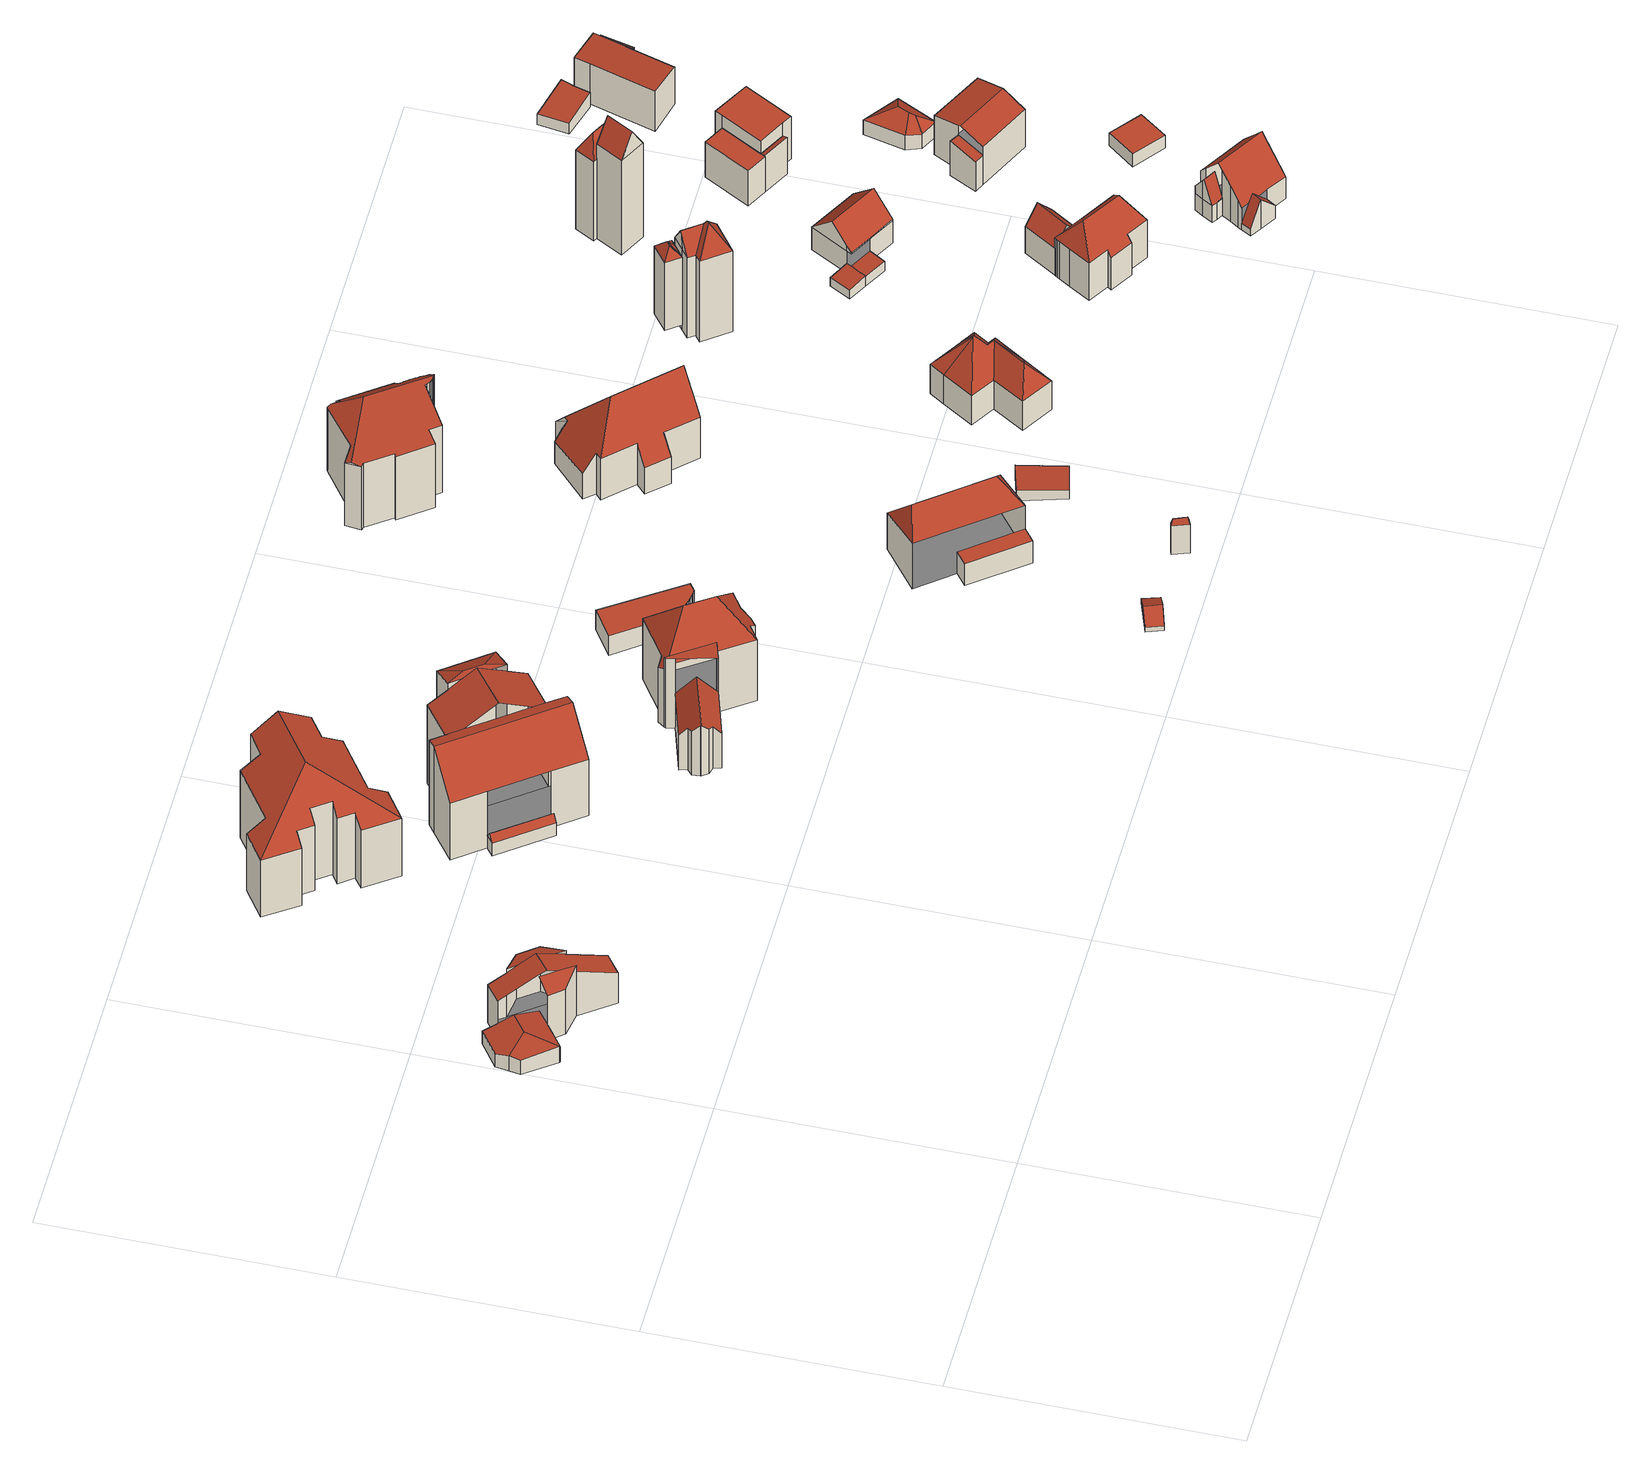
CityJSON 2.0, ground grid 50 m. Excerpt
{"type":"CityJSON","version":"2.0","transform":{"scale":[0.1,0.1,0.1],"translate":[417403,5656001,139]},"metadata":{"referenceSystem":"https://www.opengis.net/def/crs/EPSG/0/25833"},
"CityObjects":{
"building1":{"type":"Building","attributes":{"Gemeindeschluessel":14612000,"Geometrietyp2DReferenz":"3000","function":"31001_9998","roofType":"9999"},"children":["building1-1","building1-2","building1-3","building1-4"]},
"building1-1":{"type":"BuildingPart","attributes":{"Dachtyp_tdc":"tdcFreeFormRoof","Dachneigung":14.79,"QualitaetDacherkennung":27,"Geometrietyp2DReferenz":"3000","measuredHeight":4.47,"roofType":"5000"},"parents":["building1"],"geometry":[{"type":"MultiSurface","lod":"2","boundaries":[[[0,1,2,3]],[[1,4,5,2]],[[4,6,7,5]],[[6,8,9,7]],[[8,10,11,9]],[[10,12,13,11]],[[12,14,15,13]],[[8,6,4,16]],[[4,1,0,17,18,16]],[[18,14,12,10,8,16]],[[15,19,20,3,2,5,7,9,11,13]]],"semantics":{"surfaces":[{"type":"WallSurface"},{"type":"RoofSurface"},{"type":"GroundSurface"}],"values":[0,0,0,0,0,0,0,1,1,1,2]}}]},
"building1-2":{"type":"BuildingPart","attributes":{"Dachtyp_tdc":"tdcGableRoof","Dachneigung":24.78,"QualitaetDacherkennung":36,"Geometrietyp2DReferenz":"3000","measuredHeight":12.74,"roofType":"3100"},"parents":["building1"],"geometry":[{"type":"MultiSurface","lod":"2","boundaries":[[[21,22,23,24]],[[25,26,27,15,14]],[[26,28,29,27]],[[30,31,32,33]],[[31,21,24,32]],[[34,35,28,26,25,36,37]],[[37,38,39,22,21,31,30,40,34]],[[24,23,41,42,20,19,15,27,29,43,33,32]]],"semantics":{"surfaces":[{"type":"WallSurface"},{"type":"RoofSurface"},{"type":"GroundSurface"}],"values":[0,0,0,0,0,1,1,2]}}]},
"building1-3":{"type":"BuildingPart","attributes":{"Dachtyp_tdc":"tdcPolyFlatRoof","Dachneigung":20.84,"QualitaetDacherkennung":56,"Geometrietyp2DReferenz":"3000","measuredHeight":11.75,"roofType":"2100"},"parents":["building1"],"geometry":[{"type":"MultiSurface","lod":"2","boundaries":[[[44,45,46,23,22]],[[45,47,0,3,46]],[[45,44,48,38,49,50,47]],[[3,20,42,41,23,46]]],"semantics":{"surfaces":[{"type":"WallSurface"},{"type":"RoofSurface"},{"type":"GroundSurface"}],"values":[0,0,1,2]}}]},
"building1-4":{"type":"BuildingPart","attributes":{"Dachtyp_tdc":"tdcPolyFlatRoof","Dachneigung":16.45,"QualitaetDacherkennung":50,"Geometrietyp2DReferenz":"3000","measuredHeight":11.33,"roofType":"2100"},"parents":["building1"],"geometry":[{"type":"MultiSurface","lod":"2","boundaries":[[[51,29,28]],[[51,52,53,29]],[[52,54,55,53]],[[54,56,30,33,55]],[[56,54,52,51,35,57,40]],[[29,53,55,33,43]]],"semantics":{"surfaces":[{"type":"WallSurface"},{"type":"RoofSurface"},{"type":"GroundSurface"}],"values":[0,0,0,0,1,2]}}]},
"building2":{"type":"Building","attributes":{"Dachtyp_tdc":"tdcFreeFormRoof","Gemeindeschluessel":14612000,"Dachneigung":33.68,"QualitaetDacherkennung":30,"Geometrietyp2DReferenz":"3000","measuredHeight":21.95,"function":"31001_9998","roofType":"5000"},"geometry":[{"type":"Solid","lod":"2","boundaries":[[[[58,59,60,61]],[[59,62,63,60]],[[62,64,65,63]],[[64,66,67,65]],[[66,68,69,67]],[[68,70,71,69]],[[70,72,73,71]],[[72,74,75,73]],[[74,76,77,75]],[[76,78,79,77]],[[78,80,81,79]],[[80,82,83,81]],[[82,84,85,83]],[[84,86,87,85]],[[86,88,89,87]],[[88,90,91,89]],[[90,92,93,91]],[[92,94,95,93]],[[94,96,97,95]],[[96,58,61,97]],[[58,96,94,92,90,88,86,84,82,80,98]],[[80,78,76,74,72,70,99,98]],[[99,68,66,64,62,59,58,98]],[[70,68,99]],[[61,60,63,65,67,69,71,73,75,77,79,81,83,85,87,89,91,93,95,97]]]],"semantics":{"surfaces":[{"type":"WallSurface"},{"type":"RoofSurface"},{"type":"GroundSurface"}],"values":[[0,0,0,0,0,0,0,0,0,0,0,0,0,0,0,0,0,0,0,0,1,1,1,0,2]]}}]},
"building3":{"type":"Building","attributes":{"Gemeindeschluessel":14612000,"Geometrietyp2DReferenz":"3000","function":"31001_9998","roofType":"9999"},"children":["building3-1","building3-2","building3-3","building3-4"]},
"building3-1":{"type":"BuildingPart","attributes":{"Dachtyp_tdc":"tdcFreeFormRoof","Dachneigung":56.83,"QualitaetDacherkennung":25,"Geometrietyp2DReferenz":"3000","measuredHeight":4.31,"roofType":"5000"},"parents":["building3"],"geometry":[{"type":"MultiSurface","lod":"2","boundaries":[[[100,101,102,103]],[[101,104,105,102]],[[104,106,107,105]],[[108,104,101,109]],[[109,100,106,108]],[[104,108,106]],[[100,109,101]],[[102,105,107,103]]],"semantics":{"surfaces":[{"type":"WallSurface"},{"type":"RoofSurface"},{"type":"GroundSurface"}],"values":[0,0,0,1,1,0,0,2]}}]},
"building3-2":{"type":"BuildingPart","attributes":{"Dachtyp_tdc":"tdcGableRoof","Dachneigung":47.39,"QualitaetDacherkennung":9,"Geometrietyp2DReferenz":"3000","measuredHeight":20.27,"roofType":"3100"},"parents":["building3"],"geometry":[{"type":"MultiSurface","lod":"2","boundaries":[[[110,111,112,113]],[[111,114,112]],[[115,116,117,118,119,120]],[[120,121,122,123,124,125,111,110,115]],[[126,127,128,129,130,103,107,131,132,113,112]],[[122,127,133]],[[122,121,128,127]],[[121,120,129,128]],[[120,119,130,129]],[[119,118,103,130]],[[118,100,103]],[[117,107,106]],[[117,116,131,107]],[[116,115,132,131]],[[115,110,113,132]]],"semantics":{"surfaces":[{"type":"WallSurface"},{"type":"RoofSurface"},{"type":"GroundSurface"}],"values":[0,0,1,1,2,0,0,0,0,0,0,0,0,0,0]}}]},
"building3-3":{"type":"BuildingPart","attributes":{"Dachtyp_tdc":"tdcGableRoof","Dachneigung":29.94,"QualitaetDacherkennung":57,"Geometrietyp2DReferenz":"3000","measuredHeight":23.39,"roofType":"3100"},"parents":["building3"],"geometry":[{"type":"MultiSurface","lod":"2","boundaries":[[[134,135,136,137]],[[135,133,127,136]],[[114,138,139,112]],[[138,140,141,139]],[[142,123,133,135,134,143,144]],[[144,145,140,138,114,125,142]],[[141,146,137,136,127,126,112,139]]],"semantics":{"surfaces":[{"type":"WallSurface"},{"type":"RoofSurface"},{"type":"GroundSurface"}],"values":[0,0,0,0,1,1,2]}}]},
"building3-4":{"type":"BuildingPart","attributes":{"Dachtyp_tdc":"tdcHipRoof","Dachneigung":29.72,"QualitaetDacherkennung":50,"Geometrietyp2DReferenz":"3000","measuredHeight":22.29,"roofType":"3200"},"parents":["building3"],"geometry":[{"type":"MultiSurface","lod":"2","boundaries":[[[147,148,149,150]],[[148,151,134,137,149]],[[152,147,150,141,140]],[[151,148,153]],[[147,152,154]],[[148,147,154,153]],[[152,145,155,143,151,153,154]],[[150,149,137,146,141]]],"semantics":{"surfaces":[{"type":"WallSurface"},{"type":"RoofSurface"},{"type":"GroundSurface"}],"values":[0,0,0,1,1,1,1,2]}}]},
"building4":{"type":"Building","attributes":{"Gemeindeschluessel":14612000,"Geometrietyp2DReferenz":"3000","function":"31001_9998","roofType":"9999"},"children":["building4-1","building4-2","building4-3"]},
"building4-1":{"type":"BuildingPart","attributes":{"Dachtyp_tdc":"tdcFreeFormRoof","Dachneigung":47.4,"QualitaetDacherkennung":61,"Geometrietyp2DReferenz":"3000","measuredHeight":11.82,"roofType":"5000"},"parents":["building4"],"geometry":[{"type":"MultiSurface","lod":"2","boundaries":[[[156,157,158,159]],[[157,160,161,158]],[[160,162,163,161]],[[162,164,165,163]],[[164,166,167,165]],[[166,168,169,167]],[[168,170,171,169]],[[172,173,174,175]],[[173,156,159,174]],[[176,170,168,166,164,162,160]],[[160,157,156,173,172,176]],[[159,158,161,163,165,167,169,171,177,175,174]]],"semantics":{"surfaces":[{"type":"WallSurface"},{"type":"RoofSurface"},{"type":"GroundSurface"}],"values":[0,0,0,0,0,0,0,0,0,1,1,2]}}]},
"building4-2":{"type":"BuildingPart","attributes":{"Dachtyp_tdc":"tdcPolyFlatRoof","Dachneigung":5.13,"QualitaetDacherkennung":40,"Geometrietyp2DReferenz":"3000","measuredHeight":16.35,"roofType":"2100"},"parents":["building4"],"geometry":[{"type":"MultiSurface","lod":"2","boundaries":[[[178,179,180,171,170]],[[179,181,182,183,180]],[[184,185,172,175,186,187]],[[184,181,179,178,185]],[[175,177,171,180,183,188,186]]],"semantics":{"surfaces":[{"type":"WallSurface"},{"type":"RoofSurface"},{"type":"GroundSurface"}],"values":[0,0,0,1,2]}}]},
"building4-3":{"type":"BuildingPart","attributes":{"Dachtyp_tdc":"tdcFreeFormRoof","Dachneigung":50.68,"QualitaetDacherkennung":35,"Geometrietyp2DReferenz":"3000","measuredHeight":21,"roofType":"5000"},"parents":["building4"],"geometry":[{"type":"MultiSurface","lod":"2","boundaries":[[[189,190,191,192]],[[190,193,194,191]],[[193,195,196,194]],[[195,197,198,196]],[[197,199,200,198]],[[199,201,202,200]],[[201,203,204,202]],[[203,187,186,204]],[[182,205,206,183]],[[205,189,192,206]],[[207,187,203,208,209]],[[203,201,199,197,195,193,208]],[[193,190,209,208]],[[190,189,205,182,207,209]],[[192,191,194,196,198,200,202,204,186,188,183,206]]],"semantics":{"surfaces":[{"type":"WallSurface"},{"type":"RoofSurface"},{"type":"GroundSurface"}],"values":[0,0,0,0,0,0,0,0,0,0,1,1,1,1,2]}}]},
"building5":{"type":"Building","attributes":{"Dachtyp_tdc":"tdcFreeFormRoof","Gemeindeschluessel":14612000,"Dachneigung":27.21,"QualitaetDacherkennung":63,"Geometrietyp2DReferenz":"3000","measuredHeight":2.71,"function":"31001_9998","roofType":"5000"},"geometry":[{"type":"Solid","lod":"2","boundaries":[[[[210,211,212,213]],[[211,214,215,212]],[[214,216,217,215]],[[216,210,213,217]],[[216,218,219,210]],[[214,211,219,218]],[[211,210,219]],[[216,214,218]],[[213,212,215,217]]]],"semantics":{"surfaces":[{"type":"WallSurface"},{"type":"RoofSurface"},{"type":"GroundSurface"}],"values":[[0,0,0,0,1,1,0,0,2]]}}]},
"building6":{"type":"Building","attributes":{"Dachtyp_tdc":"tdcPolyFlatRoof","Gemeindeschluessel":14612000,"Dachneigung":0,"QualitaetDacherkennung":68,"Geometrietyp2DReferenz":"3000","measuredHeight":4.55,"function":"31001_9998","roofType":"1000"},"geometry":[{"type":"Solid","lod":"2","boundaries":[[[[220,221,222,223]],[[221,224,225,222]],[[224,226,227,225]],[[226,228,229,227]],[[228,230,231,229]],[[230,232,233,231]],[[232,234,235,233]],[[234,236,237,235]],[[236,238,239,237]],[[238,240,241,239]],[[240,242,243,241]],[[242,244,245,243]],[[244,246,247,245]],[[246,248,249,247]],[[248,250,251,249]],[[250,252,253,251]],[[252,254,255,253]],[[254,220,223,255]],[[254,252,250,248,246,244,242,240,238,236,234,232,230,228,226,224,221,220]],[[223,222,225,227,229,231,233,235,237,239,241,243,245,247,249,251,253,255]]]],"semantics":{"surfaces":[{"type":"WallSurface"},{"type":"RoofSurface"},{"type":"GroundSurface"}],"values":[[0,0,0,0,0,0,0,0,0,0,0,0,0,0,0,0,0,0,1,2]]}}]},
"building7":{"type":"Building","attributes":{"Dachtyp_tdc":"tdcFreeFormRoof","Gemeindeschluessel":14612000,"Dachneigung":73.59,"QualitaetDacherkennung":13,"Geometrietyp2DReferenz":"3000","measuredHeight":8.03,"function":"31001_9998","roofType":"5000"},"geometry":[{"type":"Solid","lod":"2","boundaries":[[[[256,257,258,259]],[[257,260,261,258]],[[260,262,263,261]],[[262,256,259,263]],[[264,265,262,260]],[[264,260,257]],[[265,264,257,256]],[[265,256,262]],[[259,258,261,263]]]],"semantics":{"surfaces":[{"type":"WallSurface"},{"type":"RoofSurface"},{"type":"GroundSurface"}],"values":[[0,0,0,0,1,1,1,1,2]]}}]},
"building8":{"type":"Building","attributes":{"Gemeindeschluessel":14612000,"Geometrietyp2DReferenz":"3000","function":"31001_9998","roofType":"9999"},"children":["building8-1","building8-2"]},
"building8-1":{"type":"BuildingPart","attributes":{"Dachtyp_tdc":"tdcPolyFlatRoof","Dachneigung":0,"QualitaetDacherkennung":41,"Geometrietyp2DReferenz":"3000","measuredHeight":5.12,"roofType":"1000"},"parents":["building8"],"geometry":[{"type":"MultiSurface","lod":"2","boundaries":[[[266,267,268,269]],[[270,271,272,273]],[[269,268,271,270]],[[268,267,272,271]],[[267,266,273,272]]],"semantics":{"surfaces":[{"type":"RoofSurface"},{"type":"GroundSurface"},{"type":"WallSurface"}],"values":[0,1,2,2,2]}}]},
"building8-2":{"type":"BuildingPart","attributes":{"Dachtyp_tdc":"tdcHipRoof","Dachneigung":49.46,"QualitaetDacherkennung":62,"Geometrietyp2DReferenz":"3000","measuredHeight":13.85,"roofType":"3200"},"parents":["building8"],"geometry":[{"type":"MultiSurface","lod":"2","boundaries":[[[274,275,276,277]],[[275,278,269,270,276]],[[279,274,277,280]],[[278,275,281]],[[274,279,282]],[[275,274,282,281]],[[279,278,281,282]],[[277,276,270,273,280]]],"semantics":{"surfaces":[{"type":"WallSurface"},{"type":"RoofSurface"},{"type":"GroundSurface"}],"values":[0,0,0,1,1,1,1,2]}}]},
"building9":{"type":"Building","attributes":{"Dachtyp_tdc":"tdcFreeFormRoof","Gemeindeschluessel":14612000,"Dachneigung":17.05,"QualitaetDacherkennung":13,"Geometrietyp2DReferenz":"3000","measuredHeight":18.36,"function":"31001_9998","roofType":"5000"},"geometry":[{"type":"Solid","lod":"2","boundaries":[[[[283,284,285,286]],[[284,287,288,285]],[[287,289,290,288]],[[289,291,292,290]],[[291,293,294,292]],[[293,295,296,294]],[[295,297,298,296]],[[297,299,300,298]],[[299,301,302,300]],[[301,303,304,302]],[[303,305,306,304]],[[305,307,308,306]],[[307,309,310,308]],[[309,311,312,310]],[[311,313,314,312]],[[313,315,316,314]],[[315,317,318,316]],[[317,319,320,318]],[[319,321,322,320]],[[321,323,324,322]],[[323,325,326,324]],[[325,327,328,326]],[[327,329,330,328]],[[329,331,332,330]],[[331,333,334,332]],[[333,335,336,334]],[[335,337,338,336]],[[337,339,340,338]],[[339,341,342,340]],[[341,343,344,342]],[[343,345,346,344]],[[345,347,348,346]],[[347,349,350,348]],[[349,351,352,350]],[[351,353,354,352]],[[353,355,356,354]],[[355,357,358,356]],[[357,359,360,358]],[[359,361,362,360]],[[361,283,286,362]],[[363,364,283,361,359,365]],[[349,347,345,343,341,339,337,335,333,331,363,365,357,355,353,351]],[[311,309,307,305,303,301,299,297,295,293,291,289,287,284,364,363,331,329,327,325,323,321,319,317,315,313]],[[359,357,365]],[[284,283,364]],[[286,285,288,290,292,294,296,298,300,302,304,306,308,310,312,314,316,318,320,322,324,326,328,330,332,334,336,338,340,342,344,346,348,350,352,354,356,358,360,362]]]],"semantics":{"surfaces":[{"type":"WallSurface"},{"type":"RoofSurface"},{"type":"GroundSurface"}],"values":[[0,0,0,0,0,0,0,0,0,0,0,0,0,0,0,0,0,0,0,0,0,0,0,0,0,0,0,0,0,0,0,0,0,0,0,0,0,0,0,0,1,1,1,0,0,2]]}}]},
"building10":{"type":"Building","attributes":{"Dachtyp_tdc":"tdcPolyFlatRoof","Gemeindeschluessel":14612000,"Dachneigung":2.72,"QualitaetDacherkennung":76,"Geometrietyp2DReferenz":"3000","measuredHeight":2.49,"function":"31001_9998","roofType":"2100"},"geometry":[{"type":"Solid","lod":"2","boundaries":[[[[366,367,368,369]],[[367,370,371,368]],[[370,372,373,371]],[[372,374,375,373]],[[374,366,369,375]],[[374,372,370,367,366]],[[369,368,371,373,375]]]],"semantics":{"surfaces":[{"type":"WallSurface"},{"type":"RoofSurface"},{"type":"GroundSurface"}],"values":[[0,0,0,0,0,1,2]]}}]},
"building11":{"type":"Building","attributes":{"Dachtyp_tdc":"tdcFreeFormRoof","Gemeindeschluessel":14612000,"Dachneigung":52.19,"QualitaetDacherkennung":47,"Geometrietyp2DReferenz":"3000","measuredHeight":16.65,"function":"31001_9998","roofType":"5000"},"geometry":[{"type":"Solid","lod":"2","boundaries":[[[[376,377,378,379,380,381,382,383,384,385,386,387,388,389,390,391,392,393,394]],[[395,396,377,376]],[[396,397,378,377]],[[397,398,379,378]],[[398,399,380,379]],[[399,400,381,380]],[[400,401,382,381]],[[401,402,383,382]],[[402,403,384,383]],[[403,404,385,384]],[[404,405,386,385]],[[405,406,387,386]],[[406,407,388,387]],[[407,408,389,388]],[[408,409,390,389]],[[409,410,391,390]],[[410,411,392,391]],[[411,412,393,392]],[[412,413,394,393]],[[413,395,376,394]],[[414,415,400,399,398,397,396,416]],[[409,408,417,414,416,395,413,412,411,410]],[[407,406,405,404,403,402,401,415,414,417]],[[396,395,416]],[[401,400,415]],[[408,407,417]]]],"semantics":{"surfaces":[{"type":"GroundSurface"},{"type":"WallSurface"},{"type":"RoofSurface"}],"values":[[0,1,1,1,1,1,1,1,1,1,1,1,1,1,1,1,1,1,1,1,2,2,2,1,1,1]]}}]},
"building12":{"type":"Building","attributes":{"Dachtyp_tdc":"tdcFreeFormRoof","Gemeindeschluessel":14612000,"Dachneigung":53.92,"QualitaetDacherkennung":38,"Geometrietyp2DReferenz":"3000","measuredHeight":13.3,"function":"31001_9998","roofType":"5000"},"geometry":[{"type":"Solid","lod":"2","boundaries":[[[[418,419,420,421]],[[419,422,423,420]],[[422,424,425,423]],[[424,426,427,425]],[[426,428,429,427]],[[428,430,431,429]],[[430,432,433,431]],[[432,434,435,433]],[[434,436,437,435]],[[436,438,439,437]],[[438,440,441,439]],[[440,418,421,441]],[[442,443,440,438]],[[442,438,436]],[[443,434,432]],[[442,434,443]],[[434,442,436]],[[444,443,432,430]],[[445,446,447,444,430,428]],[[445,428,426]],[[446,445,426,424]],[[448,447,446,424,422]],[[419,448,422]],[[448,419,418]],[[443,444,447,448,418,440]],[[421,420,423,425,427,429,431,433,435,437,439,441]]]],"semantics":{"surfaces":[{"type":"WallSurface"},{"type":"RoofSurface"},{"type":"GroundSurface"}],"values":[[0,0,0,0,0,0,0,0,0,0,0,0,1,1,1,1,1,1,1,1,1,1,1,1,1,2]]}}]},
"building13":{"type":"Building","attributes":{"Dachtyp_tdc":"tdcFreeFormRoof","Gemeindeschluessel":14612000,"Dachneigung":53.78,"QualitaetDacherkennung":4,"Geometrietyp2DReferenz":"3000","measuredHeight":17.97,"function":"31001_9998","roofType":"5000"},"geometry":[{"type":"Solid","lod":"2","boundaries":[[[[449,450,451,452]],[[450,453,454,451]],[[453,455,456,454]],[[455,457,458,456]],[[457,449,452,458]],[[449,459,460]],[[457,459,449]],[[459,457,455]],[[459,455,453]],[[460,459,453,450]],[[460,450,449]],[[452,451,454,456,458]]]],"semantics":{"surfaces":[{"type":"WallSurface"},{"type":"RoofSurface"},{"type":"GroundSurface"}],"values":[[0,0,0,0,0,1,1,1,1,1,1,2]]}}]},
"building14":{"type":"Building","attributes":{"Dachtyp_tdc":"tdcFreeFormRoof","Gemeindeschluessel":14612000,"Dachneigung":59.48,"QualitaetDacherkennung":2,"Geometrietyp2DReferenz":"3000","measuredHeight":23.79,"function":"31001_9998","roofType":"5000"},"geometry":[{"type":"Solid","lod":"2","boundaries":[[[[461,462,463,464]],[[462,465,466,463]],[[465,467,468,466]],[[467,469,470,468]],[[469,471,472,470]],[[471,473,474,472]],[[473,461,464,474]],[[475,476,477,473,471]],[[475,471,469]],[[476,475,469,467]],[[478,477,476,467,465]],[[462,478,465]],[[478,462,461]],[[477,478,461,473]],[[464,463,466,468,470,472,474]]]],"semantics":{"surfaces":[{"type":"WallSurface"},{"type":"RoofSurface"},{"type":"GroundSurface"}],"values":[[0,0,0,0,0,0,0,1,1,1,1,0,0,1,2]]}}]},
"building15":{"type":"Building","attributes":{"Gemeindeschluessel":14612000,"Geometrietyp2DReferenz":"3000","function":"31001_9998","roofType":"9999"},"children":["building15-1","building15-2"]},
"building15-1":{"type":"BuildingPart","attributes":{"Dachtyp_tdc":"tdcGableRoof","Dachneigung":52.05,"QualitaetDacherkennung":56,"Geometrietyp2DReferenz":"3000","measuredHeight":9.78,"roofType":"3100"},"parents":["building15"],"geometry":[{"type":"MultiSurface","lod":"2","boundaries":[[[479,480,481,482]],[[480,483,484,481]],[[483,485,486,484]],[[485,487,488,486]],[[483,480,479,489,490]],[[490,491,487,485,483]],[[492,482,481,484,486,488]]],"semantics":{"surfaces":[{"type":"WallSurface"},{"type":"RoofSurface"},{"type":"GroundSurface"}],"values":[0,0,0,0,1,1,2]}}]},
"building15-2":{"type":"BuildingPart","attributes":{"Dachtyp_tdc":"tdcHipRoof","Dachneigung":51.73,"QualitaetDacherkennung":73,"Geometrietyp2DReferenz":"3000","measuredHeight":13.66,"roofType":"3200"},"parents":["building15"],"geometry":[{"type":"MultiSurface","lod":"2","boundaries":[[[493,494,495,496]],[[494,497,498,495]],[[497,499,500,498]],[[499,501,502,500]],[[501,503,504,502]],[[503,505,506,504]],[[505,507,482,506]],[[507,479,482]],[[508,509,510,488,487]],[[509,511,512,510]],[[511,513,514,512]],[[513,515,516,514]],[[515,493,496,516]],[[511,509,517]],[[507,505,503,501,499,497,518]],[[509,508,491,519,489,507,518,517]],[[497,494,493,515,513,511,517,518]],[[496,495,498,500,502,504,506,482,492,488,510,512,514,516]]],"semantics":{"surfaces":[{"type":"WallSurface"},{"type":"RoofSurface"},{"type":"GroundSurface"}],"values":[0,0,0,0,0,0,0,0,0,0,0,0,0,1,1,1,1,2]}}]},
"building16":{"type":"Building","attributes":{"Gemeindeschluessel":14612000,"Geometrietyp2DReferenz":"3000","function":"31001_9998","roofType":"9999"},"children":["building16-1","building16-2","building16-3"]},
"building16-1":{"type":"BuildingPart","attributes":{"Dachtyp_tdc":"tdcPolyFlatRoof","Dachneigung":3.01,"QualitaetDacherkennung":49,"Geometrietyp2DReferenz":"3000","measuredHeight":2.41,"roofType":"2100"},"parents":["building16"],"geometry":[{"type":"MultiSurface","lod":"2","boundaries":[[[520,521,522,523]],[[521,524,525,522]],[[526,527,524,521,520]],[[523,522,525,528]]],"semantics":{"surfaces":[{"type":"WallSurface"},{"type":"RoofSurface"},{"type":"GroundSurface"}],"values":[0,0,1,2]}}]},
"building16-2":{"type":"BuildingPart","attributes":{"Dachtyp_tdc":"tdcPolyFlatRoof","Dachneigung":4.24,"QualitaetDacherkennung":75,"Geometrietyp2DReferenz":"3000","measuredHeight":2.35,"roofType":"2100"},"parents":["building16"],"geometry":[{"type":"MultiSurface","lod":"2","boundaries":[[[529,530,531,532]],[[533,534,535,525,524]],[[534,529,532,535]],[[534,533,527,536,530,529]],[[532,531,528,525,535]]],"semantics":{"surfaces":[{"type":"WallSurface"},{"type":"RoofSurface"},{"type":"GroundSurface"}],"values":[0,0,0,1,2]}}]},
"building16-3":{"type":"BuildingPart","attributes":{"Dachtyp_tdc":"tdcGableRoof","Dachneigung":45.55,"QualitaetDacherkennung":86,"Geometrietyp2DReferenz":"3000","measuredHeight":9.82,"roofType":"3100"},"parents":["building16"],"geometry":[{"type":"MultiSurface","lod":"2","boundaries":[[[537,538,539,540]],[[538,541,542,539]],[[541,543,520,523,542]],[[544,545,546,547,548,549]],[[537,547,546,550]],[[537,550,538]],[[538,550,546,545,541]],[[551,549,548,552]],[[543,544,549,551]],[[552,548,547,537]],[[541,545,544,543]],[[523,528,531,540,539,542]],[[552,537,540,531,530]]],"semantics":{"surfaces":[{"type":"WallSurface"},{"type":"RoofSurface"},{"type":"GroundSurface"}],"values":[0,0,0,1,1,0,0,0,0,0,0,2,0]}}]},
"building17":{"type":"Building","attributes":{"Gemeindeschluessel":14612000,"Geometrietyp2DReferenz":"3000","function":"31001_9998","roofType":"9999"},"children":["building17-1","building17-2"]},
"building17-1":{"type":"BuildingPart","attributes":{"Dachtyp_tdc":"tdcFreeFormRoof","Dachneigung":63.58,"QualitaetDacherkennung":4,"Geometrietyp2DReferenz":"3000","measuredHeight":22.48,"roofType":"5000"},"parents":["building17"],"geometry":[{"type":"MultiSurface","lod":"2","boundaries":[[[553,554,555,556]],[[557,558,559,560]],[[558,561,562,559]],[[561,563,564,562]],[[563,565,566,564]],[[565,553,556,566]],[[561,558,567]],[[558,557,554,553,565,567]],[[565,563,561,567]],[[556,555,560,559,562,564,566]]],"semantics":{"surfaces":[{"type":"WallSurface"},{"type":"RoofSurface"},{"type":"GroundSurface"}],"values":[0,0,0,0,0,0,1,1,1,2]}}]},
"building17-2":{"type":"BuildingPart","attributes":{"Dachtyp_tdc":"tdcFreeFormRoof","Dachneigung":60.98,"QualitaetDacherkennung":8,"Geometrietyp2DReferenz":"3000","measuredHeight":26.93,"roofType":"5000"},"parents":["building17"],"geometry":[{"type":"MultiSurface","lod":"2","boundaries":[[[568,569,570,571]],[[569,572,560,570]],[[572,557,560]],[[573,568,571,555,554]],[[574,572,569,575]],[[568,573,574,575]],[[572,574,573]],[[568,575,569]],[[571,570,560,555]]],"semantics":{"surfaces":[{"type":"WallSurface"},{"type":"RoofSurface"},{"type":"GroundSurface"}],"values":[0,0,0,0,1,1,0,0,2]}}]},
"building18":{"type":"Building","attributes":{"Gemeindeschluessel":14612000,"Geometrietyp2DReferenz":"3000","function":"31001_9998","roofType":"9999"},"children":["building18-1","building18-2","building18-3"]},
"building18-1":{"type":"BuildingPart","attributes":{"Dachtyp_tdc":"tdcGableRoof","Dachneigung":66.02,"QualitaetDacherkennung":11,"Geometrietyp2DReferenz":"3000","measuredHeight":6.77,"roofType":"3100"},"parents":["building18"],"geometry":[{"type":"MultiSurface","lod":"2","boundaries":[[[576,577,578,579]],[[577,580,581,578]],[[582,583,584,585]],[[583,576,579,584]],[[586,587,580,577,576]],[[576,583,582,588,586]],[[579,578,581,589,585,584]]],"semantics":{"surfaces":[{"type":"WallSurface"},{"type":"RoofSurface"},{"type":"GroundSurface"}],"values":[0,0,0,0,1,1,2]}}]},
"building18-2":{"type":"BuildingPart","attributes":{"Dachtyp_tdc":"tdcGableRoof","Dachneigung":50.79,"QualitaetDacherkennung":58,"Geometrietyp2DReferenz":"3000","measuredHeight":11.67,"roofType":"3100"},"parents":["building18"],"geometry":[{"type":"MultiSurface","lod":"2","boundaries":[[[590,591,592,581,580]],[[591,593,594,592]],[[593,595,596,594]],[[595,597,598,596]],[[599,600,601,602]],[[599,603,604,600]],[[603,605,606,604]],[[605,607,608,606]],[[607,609,610,608]],[[609,611,612,610]],[[611,613,614,612]],[[613,615,582,585,614]],[[609,607,605,603,599,616]],[[616,595,593,591,590,587,617,588,615,613,611,609]],[[585,589,581,592,594,596,618,600,604,606,608,610,612,614]]],"semantics":{"surfaces":[{"type":"WallSurface"},{"type":"RoofSurface"},{"type":"GroundSurface"}],"values":[0,0,0,0,0,0,0,0,0,0,0,0,1,1,2]}}]},
"building18-3":{"type":"BuildingPart","attributes":{"Dachtyp_tdc":"tdcGableRoof","Dachneigung":69.68,"QualitaetDacherkennung":10,"Geometrietyp2DReferenz":"3000","measuredHeight":8.84,"roofType":"3100"},"parents":["building18"],"geometry":[{"type":"MultiSurface","lod":"2","boundaries":[[[619,620,621,622]],[[620,601,600,621]],[[598,623,624,596]],[[623,625,626,624]],[[625,619,622,626]],[[627,625,628,597,629,630]],[[631,632,627,630,602]],[[620,631,602,601]],[[619,632,631,620]],[[625,627,632,619]],[[598,597,628,623]],[[623,628,625]],[[622,621,600,618,596,624,626]]],"semantics":{"surfaces":[{"type":"WallSurface"},{"type":"RoofSurface"},{"type":"GroundSurface"}],"values":[0,0,0,0,0,1,1,0,0,0,0,0,2]}}]},
"building19":{"type":"Building","attributes":{"Gemeindeschluessel":14612000,"Geometrietyp2DReferenz":"3000","function":"31001_9998","roofType":"9999"},"children":["building19-1","building19-2"]},
"building19-1":{"type":"BuildingPart","attributes":{"Dachtyp_tdc":"tdcPolyFlatRoof","Dachneigung":0,"QualitaetDacherkennung":69,"Geometrietyp2DReferenz":"3000","measuredHeight":8.33,"roofType":"1000"},"parents":["building19"],"geometry":[{"type":"MultiSurface","lod":"2","boundaries":[[[633,634,635,636]],[[634,637,638,635]],[[637,639,640,638]],[[639,641,642,643,640]],[[641,639,637,634,633,644]],[[636,635,638,640,643]]],"semantics":{"surfaces":[{"type":"WallSurface"},{"type":"RoofSurface"},{"type":"GroundSurface"}],"values":[0,0,0,0,1,2]}}]},
"building19-2":{"type":"BuildingPart","attributes":{"Dachtyp_tdc":"tdcPolyFlatRoof","Dachneigung":18.53,"QualitaetDacherkennung":51,"Geometrietyp2DReferenz":"3000","measuredHeight":8.59,"roofType":"2100"},"parents":["building19"],"geometry":[{"type":"MultiSurface","lod":"2","boundaries":[[[645,646,633,636,647]],[[642,648,649,643]],[[642,644,646,645,648]],[[649,647,636,643]],[[648,645,647,649]]],"semantics":{"surfaces":[{"type":"WallSurface"},{"type":"RoofSurface"},{"type":"GroundSurface"}],"values":[0,0,1,2,0]}}]},
"building20":{"type":"Building","attributes":{"Gemeindeschluessel":14612000,"Geometrietyp2DReferenz":"3000","function":"31001_9998","roofType":"9999"},"children":["building20-1","building20-2"]},
"building20-1":{"type":"BuildingPart","attributes":{"Dachtyp_tdc":"tdcGableRoof","Dachneigung":13.85,"QualitaetDacherkennung":40,"Geometrietyp2DReferenz":"3000","measuredHeight":10.54,"roofType":"3100"},"parents":["building20"],"geometry":[{"type":"MultiSurface","lod":"2","boundaries":[[[650,651,652,653]],[[651,654,655,652]],[[654,656,657,655]],[[656,658,659,660,657]],[[661,662,663,664,665]],[[662,650,653,663]],[[666,658,656,654]],[[654,651,650,662,661,666]],[[653,652,655,657,660,667,664,663]]],"semantics":{"surfaces":[{"type":"WallSurface"},{"type":"RoofSurface"},{"type":"GroundSurface"}],"values":[0,0,0,0,0,0,1,1,2]}}]},
"building20-2":{"type":"BuildingPart","attributes":{"Dachtyp_tdc":"tdcPolyFlatRoof","Dachneigung":14.44,"QualitaetDacherkennung":61,"Geometrietyp2DReferenz":"3000","measuredHeight":8.14,"roofType":"2100"},"parents":["building20"],"geometry":[{"type":"MultiSurface","lod":"2","boundaries":[[[668,669,670,671]],[[669,665,664,670]],[[659,668,671,660]],[[659,672,665,669,668]],[[671,670,664,667,660]]],"semantics":{"surfaces":[{"type":"WallSurface"},{"type":"RoofSurface"},{"type":"GroundSurface"}],"values":[0,0,0,1,2]}}]},
"building21":{"type":"Building","attributes":{"Dachtyp_tdc":"tdcPolyFlatRoof","Gemeindeschluessel":14612000,"Dachneigung":0,"QualitaetDacherkennung":89,"Geometrietyp2DReferenz":"3000","measuredHeight":3,"function":"31001_9998","roofType":"1000"},"geometry":[{"type":"Solid","lod":"2","boundaries":[[[[673,674,675,676]],[[674,677,678,675]],[[677,679,680,678]],[[679,673,676,680]],[[679,677,674,673]],[[676,675,678,680]]]],"semantics":{"surfaces":[{"type":"WallSurface"},{"type":"RoofSurface"},{"type":"GroundSurface"}],"values":[[0,0,0,0,1,2]]}}]},
"building22":{"type":"Building","attributes":{"Dachtyp_tdc":"tdcPolyFlatRoof","Gemeindeschluessel":14612000,"Dachneigung":0,"QualitaetDacherkennung":80,"Geometrietyp2DReferenz":"3000","measuredHeight":10,"function":"31001_9998","roofType":"1000"},"geometry":[{"type":"Solid","lod":"2","boundaries":[[[[681,682,683,684]],[[682,685,686,683]],[[685,687,688,686]],[[687,689,690,688]],[[689,691,692,690]],[[691,681,684,692]],[[691,689,687,685,682,681]],[[684,683,686,688,690,692]]]],"semantics":{"surfaces":[{"type":"WallSurface"},{"type":"RoofSurface"},{"type":"GroundSurface"}],"values":[[0,0,0,0,0,0,1,2]]}}]},
"building23":{"type":"Building","attributes":{"Dachtyp_tdc":"tdcFreeFormRoof","Gemeindeschluessel":14612000,"Dachneigung":39.49,"QualitaetDacherkennung":11,"Geometrietyp2DReferenz":"3000","measuredHeight":5.88,"function":"31001_9998","roofType":"5000"},"geometry":[{"type":"Solid","lod":"2","boundaries":[[[[693,694,695,696]],[[694,697,698,695]],[[697,699,700,698]],[[699,701,702,700]],[[701,693,696,702]],[[703,701,699]],[[704,703,699,697]],[[705,704,697,694]],[[705,694,693]],[[703,704,705,693,701]],[[696,695,698,700,702]]]],"semantics":{"surfaces":[{"type":"WallSurface"},{"type":"RoofSurface"},{"type":"GroundSurface"}],"values":[[0,0,0,0,0,1,1,1,1,1,2]]}}]},
"building24":{"type":"Building","attributes":{"Dachtyp_tdc":"tdcPolyFlatRoof","Gemeindeschluessel":14612000,"Dachneigung":7.43,"QualitaetDacherkennung":51,"Geometrietyp2DReferenz":"3000","measuredHeight":3.45,"function":"31001_9998","roofType":"2100"},"geometry":[{"type":"Solid","lod":"2","boundaries":[[[[706,707,708,709]],[[707,710,711,708]],[[710,712,713,711]],[[712,714,715,713]],[[714,706,709,715]],[[714,712,710,707,706]],[[709,708,711,713,715]]]],"semantics":{"surfaces":[{"type":"WallSurface"},{"type":"RoofSurface"},{"type":"GroundSurface"}],"values":[[0,0,0,0,0,1,2]]}}]},
"building25":{"type":"Building","attributes":{"Gemeindeschluessel":14612000,"Geometrietyp2DReferenz":"3000","function":"31001_9998","roofType":"9999"},"children":["building25-1","building25-2"]},
"building25-1":{"type":"BuildingPart","attributes":{"Dachtyp_tdc":"tdcGableRoof","Dachneigung":43.59,"QualitaetDacherkennung":17,"Geometrietyp2DReferenz":"3000","measuredHeight":5.98,"roofType":"3100"},"parents":["building25"],"geometry":[{"type":"MultiSurface","lod":"2","boundaries":[[[716,717,718,719]],[[717,720,721,718]],[[722,716,719,723]],[[720,717,724]],[[716,722,725]],[[717,716,725,724]],[[722,720,724,725]],[[719,718,721,723]]],"semantics":{"surfaces":[{"type":"WallSurface"},{"type":"RoofSurface"},{"type":"GroundSurface"}],"values":[0,0,0,0,0,1,1,2]}}]},
"building25-2":{"type":"BuildingPart","attributes":{"Dachtyp_tdc":"tdcPolyFlatRoof","Dachneigung":6.35,"QualitaetDacherkennung":51,"Geometrietyp2DReferenz":"3000","measuredHeight":9.38,"roofType":"2100"},"parents":["building25"],"geometry":[{"type":"MultiSurface","lod":"2","boundaries":[[[726,727,722,723,728]],[[729,730,731,721,720]],[[730,732,733,731]],[[732,734,735,733]],[[734,726,728,735]],[[734,732,730,729,727,726]],[[728,723,721,731,733,735]]],"semantics":{"surfaces":[{"type":"WallSurface"},{"type":"RoofSurface"},{"type":"GroundSurface"}],"values":[0,0,0,0,0,1,2]}}]}
},
"vertices":[
[82,794,37],[41,763,37],[41,763,1],[82,794,1],[40,764,38],[40,764,1],[0,818,33],[0,818,1],[3,838,36],[3,838,1],[6,862,31],[6,862,1],[50,894,31],[50,894,1],[66,872,38],[66,872,1],[50,825,46],[108,814,38],[83,849,46],[83,849,1],[108,814,1],
[188,704,71],[145,762,105],[145,762,1],[188,704,1],[66,872,91],[97,896,91],[97,896,1],[116,870,105],[116,870,1],[178,787,105],[222,729,71],[222,729,1],[178,787,1],[147,829,129],[129,854,114],[108,814,124],[115,804,129],[128,787,119],[146,762,104],[166,804,114],[146,762,1],[115,804,1],[147,829,1],
[145,762,118],[102,769,106],[102,769,1],[82,794,106],[146,762,118],[115,804,119],[108,814,119],
[116,870,114],[158,864,106],[158,864,1],[183,831,106],[183,831,1],[178,787,114],[147,829,114],
[145,1282,233],[196,1318,233],[196,1318,100],[145,1282,100],[215,1291,258],[215,1291,100],[305,1355,258],[305,1355,100],[325,1326,284],[325,1326,100],[362,1352,284],[362,1352,100],[423,1267,282],[423,1267,100],[386,1241,282],[386,1241,100],[407,1211,258],[407,1211,100],[317,1148,258],[317,1148,100],[336,1120,236],[336,1120,100],[285,1084,236],[285,1084,100],[245,1141,235],[245,1141,100],[263,1155,254],[263,1155,100],[244,1180,254],[244,1180,100],[262,1192,272],[262,1192,100],[239,1224,272],[239,1224,100],[222,1212,253],[222,1212,100],[203,1237,253],[203,1237,100],[185,1224,234],[185,1224,100],[293,1244,320],[390,1313,320],
[445,877,129],[430,865,129],[430,865,100],[445,877,100],[362,954,129],[362,954,100],[377,966,129],[377,966,100],[370,960,143],[437,871,143],
[405,1068,299],[425,1042,299],[425,1042,100],[405,1068,100],[425,1042,284],[389,1056,303],[338,1017,233],[377,966,233],[445,877,233],[484,825,233],[535,864,303],[550,876,299],[531,902,299],[514,924,299],[478,972,299],[441,1020,299],[478,972,100],[531,902,100],[550,876,100],[535,864,100],[484,825,100],[338,1017,100],[389,1056,100],[531,902,283],
[576,982,304],[598,953,283],[598,953,100],[576,982,100],[492,1093,284],[492,1093,100],[513,1064,304],[513,1064,100],[478,972,334],[560,1003,319],[544,1023,334],[529,1043,320],[544,1023,100],
[549,1091,304],[612,1009,304],[612,1009,100],[549,1091,100],[576,982,319],[513,1064,320],[565,1015,323],[542,1046,323],[544,1023,320],
[600,649,232],[588,652,239],[588,652,135],[600,649,135],[579,663,253],[579,663,135],[579,664,253],[579,664,135],[578,678,238],[578,678,135],[588,687,232],[588,687,135],[584,701,216],[584,701,135],[671,728,216],[671,728,135],[691,662,216],[604,635,216],[604,635,135],[691,662,135],[681,695,253],[681,695,135],
[671,728,298],[667,743,298],[667,743,135],[669,746,299],[669,746,272],[669,746,135],[720,672,299],[691,662,296],[720,672,135],[720,672,278],[672,742,135],
[691,755,278],[762,804,278],[762,804,135],[691,755,135],[850,677,278],[850,677,135],[821,657,278],[821,657,135],[819,640,260],[819,640,135],[807,630,259],[807,630,135],[787,633,278],[787,633,135],[760,615,278],[760,615,135],[677,758,264],[677,758,135],[672,742,278],[777,686,345],[745,732,345],
[1013,38,190],[1073,59,190],[1073,59,180],[1013,38,180],[1083,29,190],[1083,29,180],[1023,9,190],[1023,9,180],[1053,19,207],[1042,48,207],
[860,747,243],[854,748,243],[854,748,198],[860,747,198],[848,749,243],[848,749,198],[842,751,243],[842,751,198],[836,753,243],[836,753,198],[831,756,243],[831,756,198],[826,759,243],[826,759,198],[817,765,243],[817,765,198],[810,770,243],[810,770,198],[802,777,243],[802,777,198],[795,785,243],[795,785,198],[790,791,243],[790,791,198],[784,800,243],[784,800,198],[743,855,243],[743,855,198],[793,889,243],[793,889,198],[885,756,243],[885,756,198],[872,746,243],[872,746,198],[865,746,243],[865,746,198],
[1181,5,265],[1170,33,265],[1170,33,198],[1181,5,198],[1177,36,265],[1177,36,198],[1189,8,265],[1189,8,198],[1175,31,278],[1184,10,278],
[1047,356,251],[1024,338,251],[1098,244,251],[1121,262,251],[1121,262,200],[1098,244,200],[1024,338,200],[1047,356,200],
[1072,477,285],[1195,321,285],[1195,321,200],[1072,477,200],[1121,262,307],[997,418,307],[997,418,200],[1142,314,339],[1050,431,339],
[912,1360,475],[926,1342,480],[926,1342,326],[912,1360,326],[941,1353,461],[941,1353,326],[1001,1272,461],[1001,1272,326],[989,1263,475],[989,1263,326],[993,1257,475],[993,1257,326],[998,1255,473],[998,1255,326],[1001,1253,471],[1001,1253,326],[1005,1251,469],[1005,1251,326],[1008,1248,469],[1008,1248,326],[1010,1244,469],[1010,1244,326],[1012,1240,470],[1012,1240,326],[1013,1236,471],[1013,1236,326],[1014,1232,473],[1014,1232,326],[1014,1227,476],[1014,1227,326],[1013,1223,479],[1013,1223,326],[1011,1219,483],[1011,1219,326],[1010,1216,486],[1010,1216,326],[1008,1213,489],[1008,1213,326],[1005,1210,492],[1005,1210,326],[1003,1208,496],[1003,1208,326],[1000,1206,499],[1000,1206,326],[996,1205,503],[996,1205,326],[993,1204,506],[993,1204,326],[989,1203,509],[989,1203,326],[986,1204,509],[986,1204,326],[982,1204,508],[982,1204,326],[978,1205,507],[978,1205,326],[975,1207,507],[975,1207,326],[971,1210,506],[971,1210,326],[968,1213,506],[968,1213,326],[909,1170,484],[909,1170,326],[895,1189,484],[895,1189,326],[875,1173,476],[875,1173,326],[833,1228,475],[833,1228,326],[837,1231,477],[837,1231,326],[805,1275,477],[805,1275,326],[799,1276,475],[799,1276,326],[802,1305,474],[802,1305,326],[832,1302,484],[832,1302,326],[917,1302,509],[916,1355,480],[801,1294,479],
[1235,217,234],[1211,298,238],[1211,298,213],[1235,217,213],[1242,307,238],[1242,307,213],[1264,313,238],[1264,313,213],[1286,230,234],[1286,230,213],
[977,926,300],[988,936,300],[972,954,300],[1037,1016,300],[1047,1006,300],[1053,999,300],[1082,1026,300],[1126,980,300],[1166,938,300],[1179,924,300],[1153,899,300],[1182,868,300],[1171,857,300],[1114,802,300],[1104,793,300],[1057,842,300],[1039,825,300],[1006,860,300],[1024,877,300],[977,926,396],[988,936,395],[972,954,359],[1037,1016,352],[1047,1006,374],[1053,999,388],[1082,1026,349],[1126,980,349],[1166,938,349],[1179,924,349],[1153,899,396],[1182,868,396],[1171,857,417],[1114,802,413],[1104,793,395],[1057,842,396],[1039,825,362],[1006,860,362],[1024,877,396],[1050,927,467],[1060,1005,388],[978,926,396],[1143,830,467],
[1326,400,313],[1360,455,313],[1360,455,245],[1326,400,245],[1377,481,313],[1377,481,245],[1435,445,313],[1435,445,245],[1438,444,313],[1438,444,245],[1462,429,313],[1462,429,245],[1445,402,313],[1445,402,245],[1458,394,313],[1458,394,245],[1424,340,313],[1424,340,245],[1389,284,313],[1389,284,245],[1334,318,313],[1334,318,245],[1368,374,313],[1368,374,245],[1377,326,357],[1413,384,357],[1401,392,357],[1422,419,352],[1418,418,356],[1396,413,378],[1392,415,378],
[1358,885,481],[1340,909,481],[1340,909,322],[1358,885,322],[1372,934,481],[1372,934,322],[1390,910,481],[1390,910,322],[1382,903,481],[1382,903,322],[1369,912,501],[1361,906,501],
[1343,873,499],[1358,885,499],[1358,885,310],[1343,873,310],[1382,903,499],[1382,903,310],[1426,845,499],[1426,845,310],[1375,806,499],[1375,806,310],[1340,852,499],[1340,852,310],[1352,861,499],[1352,861,310],[1381,847,548],[1385,850,548],[1386,856,540],[1362,888,540],
[1646,342,340],[1681,399,340],[1681,399,277],[1646,342,277],[1705,385,375],[1705,385,277],[1733,368,333],[1733,368,277],[1697,310,333],[1697,310,277],[1662,332,364],[1669,328,375],[1676,323,365],[1669,328,277],
[1636,246,353],[1641,253,364],[1641,253,277],[1636,246,277],[1605,275,365],[1605,275,277],[1628,313,364],[1628,313,277],[1640,332,364],[1640,332,277],[1642,336,364],[1642,336,277],[1644,339,364],[1644,339,277],[1646,342,364],[1697,310,365],[1759,272,365],[1759,272,277],[1718,207,366],[1718,207,277],[1680,231,366],[1680,231,277],[1675,222,353],[1675,222,277],[1716,253,414],[1648,295,414],[1669,328,365],
[1589,632,319],[1574,604,317],[1574,604,295],[1589,632,295],[1535,626,317],[1535,626,295],[1550,653,319],[1545,643,318],[1550,653,295],
[1521,681,315],[1555,662,318],[1555,662,295],[1521,681,295],[1535,626,318],[1501,644,315],[1501,644,295],[1550,653,318],
[1592,729,347],[1678,681,347],[1678,681,295],[1592,729,295],[1636,606,347],[1636,606,295],[1589,632,347],[1589,632,350],[1636,606,350],[1656,642,393],[1571,690,393],[1555,662,360],[1550,653,350],[1678,681,348],[1550,653,347],[1555,662,347],
[1562,1037,505],[1557,1039,505],[1557,1039,319],[1562,1037,319],[1512,1063,505],[1505,1067,505],[1505,1067,319],[1512,1063,319],[1524,1101,505],[1524,1101,319],[1575,1073,505],[1575,1073,319],[1569,1055,543],[1569,1055,319],[1531,1075,544],
[1532,992,541],[1486,1016,541],[1486,1016,319],[1532,992,319],[1512,1063,541],[1557,1039,541],[1535,1051,588],[1509,1004,588],
[1820,45,347],[1801,57,295],[1801,57,279],[1820,45,279],[1811,74,294],[1811,74,279],[1859,44,308],[1848,28,309],[1848,28,279],[1859,44,279],[1831,61,347],[1825,65,331],[1843,54,331],[1831,61,279],
[1811,74,331],[1815,81,341],[1815,81,279],[1825,96,362],[1825,96,279],[1834,112,385],[1834,112,279],[1834,112,320],[1834,112,318],[1854,144,361],[1854,144,279],[1854,144,318],[1854,144,337],[1860,154,346],[1860,154,279],[1944,103,346],[1944,103,279],[1933,85,371],[1933,85,279],[1922,68,396],[1922,68,279],[1915,57,380],[1915,57,279],[1894,22,330],[1894,22,279],[1859,44,331],[1839,119,396],[1831,61,331],[1839,119,279],
[1826,143,318],[1835,157,318],[1835,157,279],[1826,143,279],[1824,118,318],[1824,118,279],[1815,124,318],[1815,124,279],[1824,139,368],[1824,118,319],[1839,119,343],[1844,127,368],[1835,157,336],[1826,143,361],
[1680,827,395],[1644,846,395],[1644,846,312],[1680,827,312],[1689,928,395],[1689,928,312],[1725,909,395],[1725,909,312],[1685,836,395],[1685,836,394],[1685,836,312],[1684,834,395],
[1727,802,398],[1680,827,398],[1727,802,312],[1732,811,394],[1732,811,312],
[1822,562,438],[1889,528,438],[1889,528,346],[1822,562,346],[1865,480,451],[1865,480,346],[1844,439,434],[1844,439,346],[1749,485,434],[1749,485,414],[1749,485,346],[1771,531,450],[1793,576,438],[1793,576,346],[1771,531,346],[1771,531,427],[1769,527,451],[1769,527,346],
[1731,493,414],[1755,541,427],[1755,541,346],[1731,493,346],[1769,527,426],
[1928,268,378],[1893,220,378],[1893,220,348],[1928,268,348],[1841,261,378],[1841,261,348],[1877,309,378],[1877,309,348],
[1685,836,424],[1725,909,424],[1725,909,324],[1685,836,324],[1732,922,424],[1732,922,324],[1796,887,424],[1796,887,324],[1749,801,424],[1749,801,324],[1732,811,424],[1732,811,324],
[1833,583,379],[1802,598,379],[1802,598,345],[1833,583,345],[1793,624,379],[1793,624,345],[1810,697,379],[1810,697,345],[1868,654,379],[1868,654,345],[1829,644,404],[1822,625,402],[1822,615,398],
[1762,1135,381],[1697,1154,372],[1697,1154,347],[1762,1135,347],[1705,1209,371],[1705,1209,347],[1779,1187,381],[1779,1187,347],[1770,1164,381],[1770,1164,347],
[1861,1142,411],[1847,1084,411],[1847,1084,354],[1861,1142,354],[1819,1091,391],[1819,1091,354],[1835,1148,392],[1835,1148,354],[1842,1085,414],[1857,1143,414],
[1770,1164,448],[1835,1148,441],[1770,1164,354],[1819,1091,441],[1794,1004,441],[1794,1004,354],[1729,1020,448],[1729,1020,354],[1762,1135,448],[1762,1135,354]
]}
